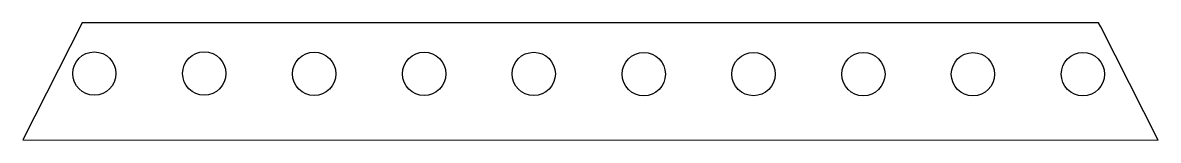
# Model space of a CAD drawing. Header units: millimetres. Extents: x -120 to -17, y -90 to -79.
import ezdxf

# ---------------------------------------------------------------- set-up
doc = ezdxf.new("R2010")
doc.units = ezdxf.units.MM
doc.layers.get('0').update_dxf_attribs({"linetype": 'CONTINUOUS'})

msp = doc.modelspace()

# ---------------------------------------------------------------- linework, layer by layer
for p, q in [((-114.8, -79.3), (-120.21, -89.95)), ((-22.36, -79.3), (-114.8, -79.3)), ((-16.94, -89.99), (-22.16, -79.69)), ((-120.21, -89.95), (-16.94, -89.99))]:
    msp.add_line(p, q)
msp.add_lwpolyline([(-16.94, -89.99), (-22.16, -79.69), (-22.36, -79.3), (-114.8, -79.3), (-120.21, -89.95)], close=True)
for centre in [(-113.7, -83.93), (-113.7, -83.93), (-103.7, -83.92), (-103.7, -83.92), (-93.71, -83.95), (-93.71, -83.95), (-83.7, -83.95), (-83.7, -83.95), (-73.74, -83.96), (-73.74, -83.96), (-63.73, -83.98), (-63.73, -83.98), (-53.75, -83.97), (-53.75, -83.97), (-43.76, -83.98), (-43.76, -83.98), (-33.79, -83.99), (-33.79, -83.99), (-23.79, -83.98), (-23.79, -83.98)]:
    msp.add_circle(centre, 1.97)

doc.saveas('drawing.dxf')
